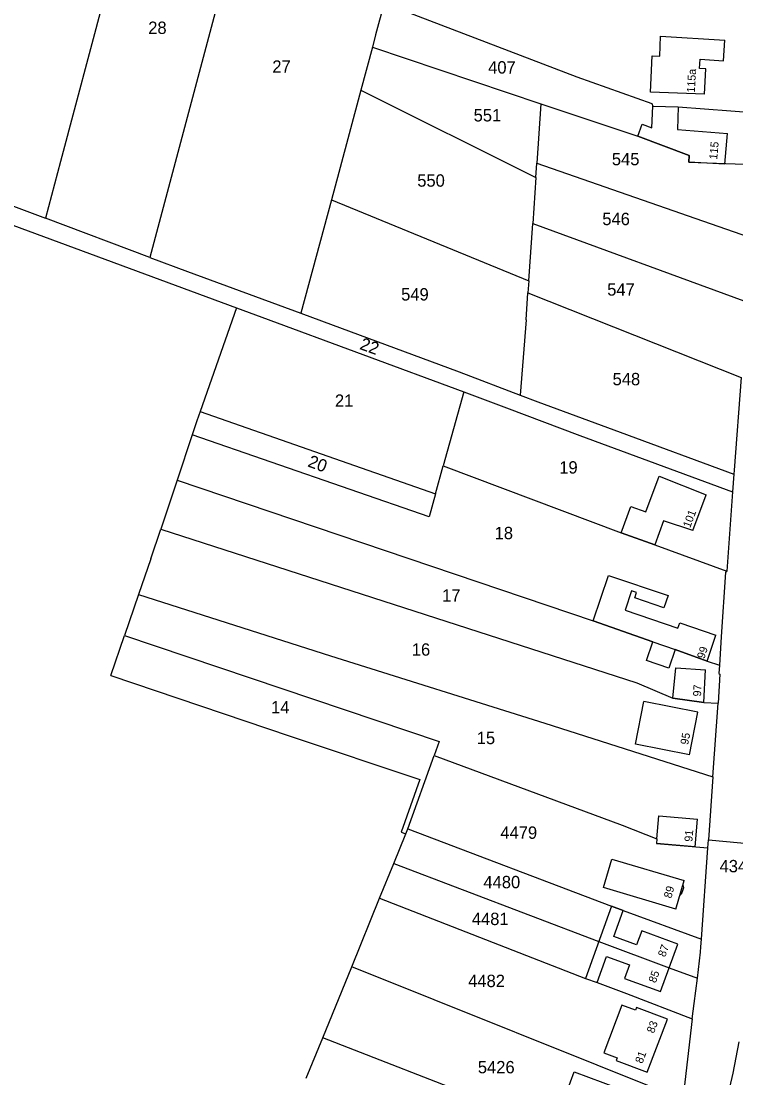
# Model space of a CAD drawing. Extents: x 191922 to 199923, y 328959 to 333350.
# Drawn here: x 196430.9 to 196586.9, y 331826.5 to 332057.2 of the extents above; entities that cross this region are included whole.
import ezdxf

# ---------------------------------------------------------------- set-up
doc = ezdxf.new("R2010")
doc.units = 0
for name, color, linetype in [('bestemmingsplangebied', 7, 'Continuous'), ('enkelbestemming', 7, 'Continuous'), ('Level 6', 7, 'Continuous'), ('maatvoering - maximum aantal wooneenheden', 7, 'Continuous'), ('recreatiewoning', 7, 'Continuous')]:
    doc.layers.add(name, color=color, linetype=linetype)

msp = doc.modelspace()

# ---------------------------------------------------------------- linework, layer by layer
at = {"layer": 'bestemmingsplangebied'}
for p, q in [((196515.31, 331880.89), (196521.03, 331896.9)), ((196515.31, 331880.89), (196521.03, 331896.9)), ((196521.03, 331896.9), (196562.08, 331881.65)), ((196521.03, 331896.9), (196562.08, 331881.65)), ((196512.22, 331873.29), (196514.87, 331879.82)), ((196512.22, 331873.29), (196514.87, 331879.82)), ((196514.87, 331879.82), (196515.31, 331880.89)), ((196514.87, 331879.82), (196515.31, 331880.89)), ((196562.08, 331881.65), (196569.7, 331878.73)), ((196562.08, 331881.65), (196569.7, 331878.73)), ((196569.7, 331878.73), (196569.61, 331877.71)), ((196569.7, 331878.73), (196569.61, 331877.71)), ((196569.61, 331877.71), (196580.83, 331876.7)), ((196569.61, 331877.71), (196580.83, 331876.7)), ((196580.83, 331876.7), (196580.95, 331878.46)), ((196580.83, 331876.7), (196580.95, 331878.46)), ((196580.95, 331878.46), (196591.13, 331877.56)), ((196580.95, 331878.46), (196591.13, 331877.56)), ((196509.14, 331865.74), (196512.22, 331873.29)), ((196509.14, 331865.74), (196512.22, 331873.29)), ((196503.04, 331850.75), (196509.14, 331865.74)), ((196503.04, 331850.75), (196509.14, 331865.74)), ((196496.73, 331835.27), (196503.04, 331850.75)), ((196496.73, 331835.27), (196503.04, 331850.75)), ((196493.13, 331826.41), (196496.73, 331835.27)), ((196493.13, 331826.41), (196496.73, 331835.27))]:
    msp.add_line(p, q, dxfattribs=at)
at = {"layer": 'Level 6'}
for p, q in [((196462.33, 332112.52), (196439.43, 332026.55)), ((196485.96, 332106.67), (196458.97, 332005.63)), ((196510.11, 332061.16), (196508.27, 332054.22)), ((196510.11, 332061.16), (196552.24, 332045.08)), ((196508.27, 332054.22), (196507.55, 332051.5)), ((196507.55, 332051.5), (196505.05, 332042.14)), ((196507.55, 332051.5), (196544.37, 332039.16)), ((196552.24, 332045.08), (196568.6, 332039.21)), ((196505.05, 332042.14), (196500.24, 332024.16)), ((196505.05, 332042.14), (196543.28, 332023.05)), ((196544.37, 332039.16), (196543.49, 332026.21)), ((196544.37, 332039.16), (196565.52, 332032.09)), ((196568.6, 332039.21), (196568.78, 332038.65)), ((196568.78, 332038.65), (196574.36, 332038.47)), ((196574.36, 332038.47), (196591.59, 332037.19)), ((196565.52, 332032.09), (196576.76, 332027.9)), ((196396.55, 332028.85), (196436.14, 332014.22)), ((196576.76, 332027.9), (196576.7, 332026.4)), ((196395.21, 332025.18), (196477.89, 331994.61)), ((196439.43, 332026.55), (196436.14, 332014.22)), ((196543.28, 332023.05), (196543.49, 332026.21)), ((196543.49, 332026.21), (196589.73, 332010.11)), ((196576.7, 332026.4), (196590.82, 332025.95)), ((196500.24, 332024.16), (196498.63, 332018.18)), ((196543.28, 332023.05), (196542.59, 332013.06)), ((196498.63, 332018.18), (196491.93, 331993.44)), ((196498.63, 332018.18), (196541.71, 332000.53)), ((196458.97, 332005.63), (196436.14, 332014.22)), ((196541.71, 332000.53), (196542.59, 332013.06)), ((196542.59, 332013.06), (196588.66, 331996.14)), ((196458.97, 332005.63), (196467.2, 332002.54)), ((196467.2, 332002.54), (196491.93, 331993.44)), ((196541.71, 332000.53), (196541.52, 331997.88)), ((196541.11, 331991.99), (196541.52, 331997.88)), ((196541.52, 331997.88), (196588.06, 331979.42)), ((196477.89, 331994.61), (196469.94, 331972.01)), ((196477.89, 331994.61), (196483.42, 331992.56)), ((196491.93, 331993.44), (196496.45, 331991.77)), ((196483.42, 331992.56), (196527.56, 331976.25)), ((196496.45, 331991.77), (196526.49, 331980.65)), ((196541.11, 331991.99), (196539.86, 331975.57)), ((196526.49, 331980.65), (196539.86, 331975.57)), ((196588.06, 331979.42), (196586.6, 331959.17)), ((196527.56, 331976.25), (196523.05, 331960.16)), ((196527.56, 331976.25), (196536.84, 331972.82)), ((196539.86, 331975.57), (196543.68, 331974.11)), ((196469.94, 331972.01), (196469.21, 331969.93)), ((196469.94, 331972.01), (196521.32, 331953.98)), ((196536.84, 331972.82), (196552.86, 331966.76)), ((196543.68, 331974.11), (196561.7, 331967.46)), ((196469.21, 331969.93), (196468.2, 331966.88)), ((196561.7, 331967.46), (196586.52, 331958.33)), ((196468.2, 331966.88), (196464.93, 331957.02)), ((196519.94, 331949.03), (196468.2, 331966.88)), ((196552.86, 331966.76), (196586.23, 331954.46)), ((196521.32, 331953.98), (196523.05, 331960.16)), ((196523.05, 331960.16), (196561.9, 331945.48)), ((196586.52, 331958.33), (196586.23, 331954.46)), ((196586.6, 331959.17), (196586.52, 331958.33)), ((196464.93, 331957.02), (196461.36, 331946.27)), ((196464.93, 331957.02), (196555.78, 331926.28)), ((196521.32, 331953.98), (196519.94, 331949.03)), ((196586.23, 331954.46), (196584.93, 331937.16)), ((196459.21, 331939.8), (196461.36, 331946.27)), ((196461.36, 331946.27), (196565.33, 331912.79)), ((196561.9, 331945.48), (196569.25, 331942.85)), ((196569.25, 331942.85), (196584.93, 331937.16)), ((196459.21, 331939.8), (196456.52, 331932.03)), ((196584.69, 331936.9), (196583.74, 331922.8)), ((196584.91, 331936.96), (196584.69, 331936.9)), ((196584.93, 331937.16), (196584.91, 331936.96)), ((196456.52, 331932.03), (196453.43, 331923.08)), ((196456.52, 331932.03), (196498.4, 331918.68)), ((196555.78, 331926.28), (196568.83, 331921.74)), ((196450.43, 331914.39), (196453.43, 331923.08)), ((196453.43, 331923.08), (196522.11, 331899.92)), ((196568.83, 331921.74), (196573.71, 331920)), ((196583.74, 331922.8), (196583.33, 331916.6)), ((196573.71, 331920), (196580.65, 331917.49)), ((196498.4, 331918.68), (196545.2, 331903.94)), ((196580.65, 331917.49), (196583.33, 331916.6)), ((196583.33, 331916.6), (196583.21, 331914.77)), ((196450.43, 331914.39), (196489.57, 331901.12)), ((196583.44, 331914.65), (196583.06, 331908.28)), ((196583.21, 331914.77), (196583.44, 331914.65)), ((196565.33, 331912.79), (196573.14, 331909.39)), ((196573.14, 331909.39), (196579.97, 331908.47)), ((196579.97, 331908.47), (196583.06, 331908.28)), ((196581.93, 331892.22), (196583.06, 331908.28)), ((196545.2, 331903.94), (196581.93, 331892.22)), ((196489.57, 331901.12), (196517.92, 331891.64)), ((196522.11, 331899.92), (196521.03, 331896.9)), ((196517.92, 331891.64), (196513.84, 331880.14)), ((196581.93, 331892.22), (196580.95, 331878.46)), ((196513.84, 331880.14), (196514.87, 331879.82)), ((196515.31, 331880.89), (196559.79, 331863.98)), ((196579.42, 331856.8), (196580.83, 331876.7)), ((196579.42, 331856.8), (196580.83, 331876.7)), ((196512.22, 331873.29), (196557, 331856.26)), ((196509.14, 331865.74), (196554.1, 331848.24)), ((196559.79, 331863.98), (196562.36, 331863.05)), ((196562.36, 331863.05), (196579.42, 331856.8)), ((196579.3, 331855.1), (196579.42, 331856.8)), ((196579.3, 331855.1), (196579.42, 331856.8)), ((196557, 331856.26), (196572.38, 331850.54)), ((196579.21, 331853.96), (196579.3, 331855.1)), ((196579.21, 331853.96), (196579.3, 331855.1)), ((196578.53, 331848.3), (196579.21, 331853.96)), ((196578.53, 331848.3), (196579.21, 331853.96)), ((196574.63, 331822.07), (196503.04, 331850.75)), ((196572.38, 331850.54), (196578.53, 331848.3)), ((196554.1, 331848.24), (196556.65, 331847.31)), ((196556.65, 331847.31), (196563.03, 331844.96)), ((196577.86, 331842.73), (196578.53, 331848.3)), ((196577.86, 331842.73), (196578.53, 331848.3)), ((196563.03, 331844.96), (196577.43, 331839.42)), ((196577.43, 331839.42), (196577.86, 331842.73)), ((196577.43, 331839.42), (196577.86, 331842.73)), ((196577.43, 331839.42), (196575.35, 331821.78)), ((196577.43, 331839.42), (196575.35, 331821.78)), ((196569.15, 331807.1), (196496.73, 331835.27)), ((196586.35, 331827.53), (196587.64, 331834.4)), ((196584.26, 331818.56), (196586.35, 331827.53))]:
    msp.add_line(p, q, dxfattribs=at)
at = {"layer": 'recreatiewoning'}
for p, q in [((196570.32, 332049.57), (196570.49, 332053.94)), ((196570.49, 332053.94), (196584.54, 332053.09)), ((196584.27, 332048.58), (196584.54, 332053.09)), ((196568.3, 332041.7), (196568.64, 332049.65)), ((196568.64, 332049.65), (196570.32, 332049.57)), ((196578.99, 332046.89), (196579.11, 332048.89)), ((196579.11, 332048.89), (196584.27, 332048.58)), ((196580.4, 332046.8), (196578.99, 332046.89)), ((196580.07, 332041.27), (196580.4, 332046.8)), ((196580.07, 332041.27), (196568.3, 332041.7)), ((196568.61, 332033.92), (196568.78, 332038.65)), ((196568.78, 332038.65), (196574.36, 332038.47)), ((196574.36, 332038.47), (196574.18, 332033.58)), ((196565.52, 332032.09), (196566.46, 332034.71)), ((196566.46, 332034.71), (196568.61, 332033.92)), ((196576.76, 332027.9), (196565.52, 332032.09)), ((196574.18, 332033.58), (196585.14, 332032.71)), ((196584.52, 332025.99), (196585.14, 332032.71)), ((196576.7, 332026.4), (196576.76, 332027.9)), ((196584.52, 332025.99), (196576.7, 332026.4)), ((196567.27, 331950.05), (196570.17, 331957.84)), ((196570.17, 331957.84), (196580.43, 331953.8)), ((196577.52, 331945.98), (196580.43, 331953.8)), ((196561.9, 331945.48), (196564.02, 331951.24)), ((196564.02, 331951.24), (196567.27, 331950.05)), ((196571.17, 331948.13), (196569.25, 331942.85)), ((196577.52, 331945.98), (196571.17, 331948.13)), ((196569.25, 331942.85), (196561.9, 331945.48)), ((196555.78, 331926.28), (196559.16, 331936.22)), ((196559.16, 331936.22), (196572.13, 331931.8)), ((196564.18, 331932.82), (196562.76, 331928.64)), ((196565.23, 331932.46), (196564.18, 331932.82)), ((196564.85, 331931.34), (196565.23, 331932.46)), ((196571.23, 331929.15), (196564.85, 331931.34)), ((196572.13, 331931.8), (196571.23, 331929.15)), ((196562.76, 331928.64), (196574.25, 331924.66)), ((196568.83, 331921.74), (196555.78, 331926.28)), ((196574.25, 331924.66), (196574.67, 331925.88)), ((196574.67, 331925.88), (196582.56, 331923.19)), ((196567.42, 331917.64), (196568.83, 331921.74)), ((196580.65, 331917.49), (196582.56, 331923.19)), ((196573.71, 331920), (196572.28, 331915.92)), ((196580.65, 331917.49), (196573.71, 331920)), ((196572.28, 331915.92), (196567.42, 331917.64)), ((196573.14, 331909.39), (196573.82, 331916.02)), ((196573.82, 331916.02), (196580.31, 331915.57)), ((196579.97, 331908.47), (196580.31, 331915.57)), ((196565.02, 331899.33), (196566.86, 331908.66)), ((196578.63, 331906.35), (196566.86, 331908.66)), ((196579.97, 331908.47), (196573.14, 331909.39)), ((196576.8, 331897.02), (196578.63, 331906.35)), ((196576.8, 331897.02), (196565.02, 331899.33)), ((196569.7, 331878.73), (196570.15, 331883.72)), ((196570.15, 331883.72), (196578.57, 331882.97)), ((196578.03, 331876.95), (196578.57, 331882.97)), ((196578.03, 331876.95), (196578.57, 331882.97)), ((196578.03, 331876.95), (196569.61, 331877.71)), ((196558.04, 331868.07), (196559.88, 331874.27)), ((196559.88, 331874.27), (196575.64, 331869.58)), ((196573.84, 331863.36), (196558.04, 331868.07)), ((196573.84, 331863.36), (196575.64, 331869.58)), ((196575.37, 331868.65), (196575.47, 331867.99)), ((196575.16, 331866.9), (196574.7, 331866.41)), ((196575.47, 331867.99), (196575.16, 331866.9)), ((196559.79, 331863.98), (196554.1, 331848.24)), ((196562.36, 331863.05), (196559.79, 331863.98)), ((196560.31, 331857.36), (196562.36, 331863.05)), ((196565.27, 331855.56), (196560.31, 331857.36)), ((196566.37, 331858.59), (196565.27, 331855.56)), ((196574.27, 331855.73), (196566.37, 331858.59)), ((196570.48, 331845.34), (196574.27, 331855.73)), ((196556.65, 331847.31), (196558.72, 331853.02)), ((196558.72, 331853.02), (196563.68, 331851.22)), ((196563.68, 331851.22), (196562.59, 331848.2)), ((196554.1, 331848.24), (196556.65, 331847.31)), ((196562.59, 331848.2), (196570.48, 331845.34)), ((196562.06, 331842.38), (196558.13, 331831.96)), ((196564.99, 331841.27), (196562.06, 331842.38)), ((196565.23, 331841.9), (196564.99, 331841.27)), ((196571.98, 331839.35), (196565.23, 331841.9)), ((196567.54, 331827.73), (196571.98, 331839.35)), ((196558.13, 331831.96), (196561.02, 331830.87)), ((196561.02, 331830.87), (196560.8, 331830.28)), ((196560.8, 331830.28), (196567.54, 331827.73)), ((196547.98, 331817.95), (196551.6, 331827.85)), ((196551.6, 331827.85), (196564.17, 331823.2))]:
    msp.add_line(p, q, dxfattribs=at)

# ---------------------------------------------------------------- texts
at = {"layer": 'enkelbestemming'}
for s, p in [('28', (196458.61, 332054.42)), ('27', (196485.71, 332045.94)), ('407', (196532.84, 332045.77)), ('551', (196529.67, 332035.31)), ('545', (196559.86, 332025.75)), ('550', (196517.36, 332021.07)), ('546', (196557.77, 332012.68)), ('547', (196558.84, 331997.28)), ('549', (196513.84, 331996.22)), ('548', (196560.02, 331977.72)), ('21', (196499.38, 331973.01)), ('19', (196548.37, 331958.43)), ('18', (196534.26, 331944.11)), ('17', (196522.8, 331930.5)), ('16', (196516.17, 331918.68)), ('14', (196485.43, 331906.06)), ('15', (196530.35, 331899.37)), ('4479', (196535.51, 331878.7)), ('4345', (196583.38, 331871.39)), ('4480', (196531.81, 331867.91)), ('4481', (196529.28, 331859.87)), ('4482', (196528.48, 331846.33)), ('5426', (196530.59, 331827.5))]:
    msp.add_text(s, height=2.7, dxfattribs=at).set_placement(p)
for s, rotation, p in [('22', 340.1688, (196504.62, 331985.66)), ('20', 339.6789, (196493.28, 331960.04))]:
    msp.add_text(s, height=2.7, rotation=rotation, dxfattribs=at).set_placement(p)
at = {"layer": 'maatvoering - maximum aantal wooneenheden'}
for s, rotation, p in [('115a', 86.6167, (196577.96, 332041.56)), ('115', 84.7744, (196582.85, 332026.95)), ('101', 69.6251, (196576.95, 331946.46)), ('99', 71.5107, (196580.04, 331917.86)), ('97', 87.2464, (196579.33, 331909.74)), ('95', 78.9261, (196576.5, 331899.13)), ('91', 84.8887, (196577.42, 331878)), ('89', 73.8499, (196572.82, 331865.59)), ('87', 69.9875, (196571.49, 331852.77)), ('85', 69.9875, (196569.42, 331847.1)), ('83', 69.1353, (196569.02, 331836.11)), ('81', 69.1353, (196566.5, 331829.5))]:
    msp.add_text(s, height=1.75, rotation=rotation, dxfattribs=at).set_placement(p)

doc.saveas('drawing.dxf')
